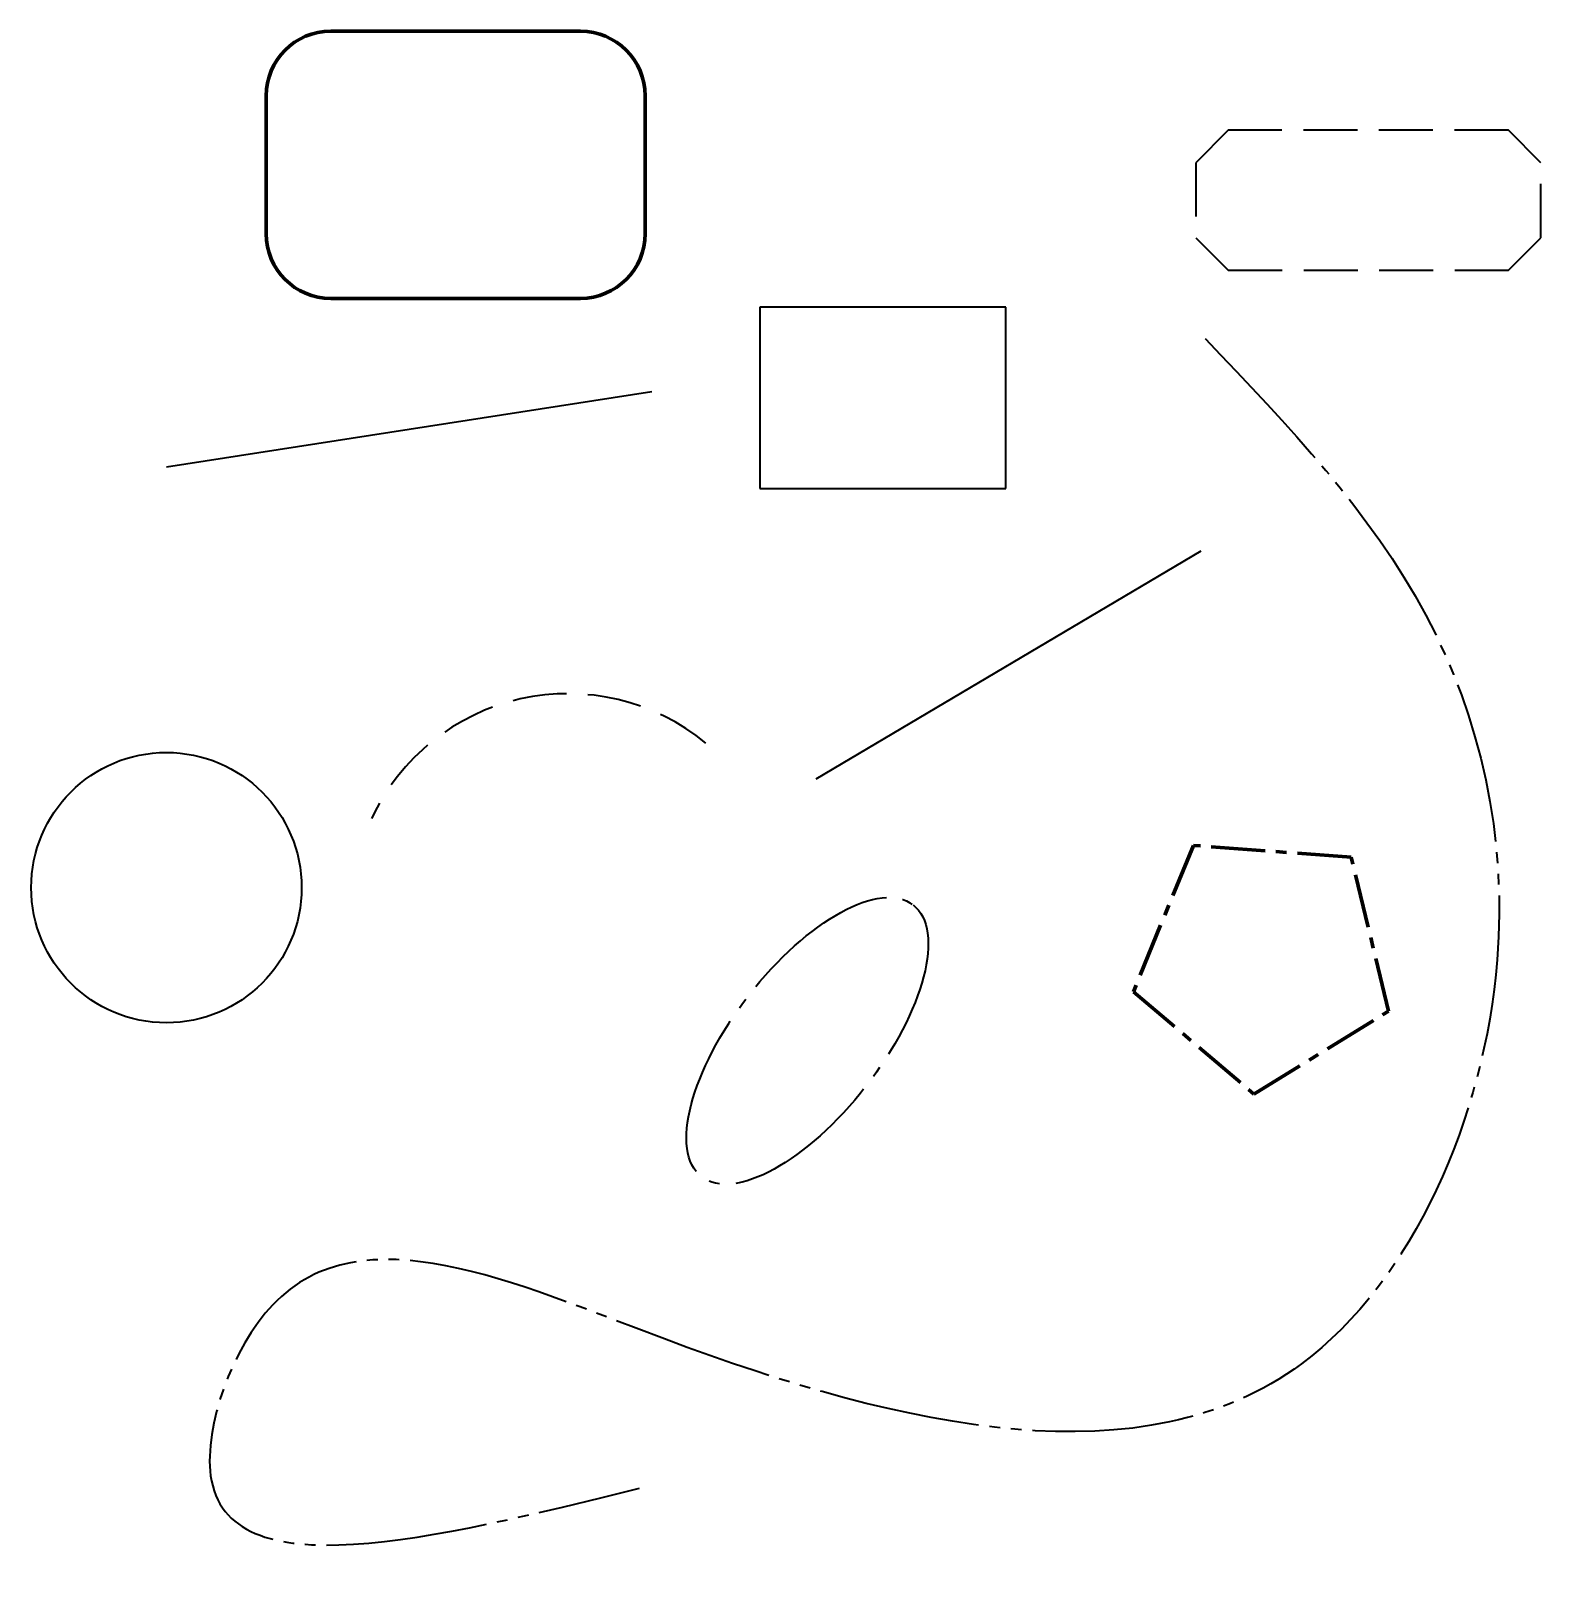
# Model space of a CAD drawing. Header units: millimetres. Extents: x -45 to 95, y -87 to 57.
import ezdxf

# ---------------------------------------------------------------- set-up
doc = ezdxf.new("R2010")
doc.units = ezdxf.units.MM
for name, pattern in [('CENTER', [19, 15, -1.5, 1, -1.5]), ('CENTER2', [8, 5, -1, 1, -1]), ('HIDDEN', [7, 5, -2]), ('PHANTOM', [20, 15, -1, 1, -1, 1, -1]), ('THIN', [0]), ('WAVES', [0]), ('ZIGZAG', [0])]:
    doc.linetypes.add(name, pattern=pattern)
doc.layers.add('жесткий слой', color=7, linetype='Continuous', true_color=0x000000)

msp = doc.modelspace()

# ---------------------------------------------------------------- linework, layer by layer
at = {"linetype": 'ZIGZAG', "lineweight": 40, "true_color": 0x000000}
msp.add_line((27.41, -12.02), (63.08, 9.13), dxfattribs=at)
at = {"linetype": 'CENTER2', "lineweight": 80, "true_color": 0x49d878}
for p, q in [((62.38, -18.19), (56.81, -31.75)), ((77, -19.29), (62.38, -18.19)), ((80.46, -33.54), (77, -19.29)), ((56.81, -31.75), (67.99, -41.23)), ((67.99, -41.23), (80.46, -33.54))]:
    msp.add_line(p, q, dxfattribs=at)
at = {"linetype": 'WAVES', "lineweight": 40, "true_color": 0x000000}
msp.add_circle((-32.8, -22.1), 12.53, dxfattribs=at)
at = {"linetype": 'HIDDEN', "lineweight": 40, "true_color": 0x000000}
msp.add_arc((4.42, -24.23), 20.11, 50.5403, 154.9084, dxfattribs=at)
at = {"linetype": 'CENTER', "lineweight": 40, "true_color": 0x000000}
msp.add_ellipse((26.6, -36.3), major_axis=(9.8, 12.6), ratio=0.430769, dxfattribs=at)
at = {"linetype": 'PHANTOM', "lineweight": 40, "true_color": 0x000000}
msp.add_spline([(63.46, 28.8), (83.91, 3.17), (90.53, -28.8), (72.39, -66.24), (13.35, -63.94), (-22.94, -60.77), (-28.7, -76.61), (11.05, -77.76)], degree=3, dxfattribs=at)
at = {"layer": 'жесткий слой', "linetype": 'CONTINUOUS', "lineweight": 80, "true_color": 0x9cea7b}
for p, q in [((5.57, 57.29), (-17.56, 57.29)), ((-23.56, 51.29), (-23.56, 38.52)), ((11.57, 38.52), (11.57, 51.29)), ((-17.56, 32.52), (5.57, 32.52))]:
    msp.add_line(p, q, dxfattribs=at)
at = {"layer": 'жесткий слой', "linetype": 'HIDDEN', "lineweight": 40, "true_color": 0xdee317}
for p, q in [((65.6, 48.1), (62.6, 45.1)), ((91.57, 48.1), (65.6, 48.1)), ((94.57, 45.1), (91.57, 48.1)), ((62.6, 45.1), (62.6, 38.14)), ((94.57, 38.14), (94.57, 45.1)), ((62.6, 38.14), (65.6, 35.14)), ((91.57, 35.14), (94.57, 38.14)), ((65.6, 35.14), (91.57, 35.14))]:
    msp.add_line(p, q, dxfattribs=at)
at = {"layer": 'жесткий слой', "linetype": 'THIN', "lineweight": 40, "true_color": 0xf85069}
for p, q in [((45, 31.7), (22.2, 31.7)), ((22.2, 31.7), (22.2, 14.9)), ((45, 14.9), (45, 31.7)), ((22.2, 14.9), (45, 14.9))]:
    msp.add_line(p, q, dxfattribs=at)
at = {"layer": 'жесткий слой', "linetype": 'WAVES', "lineweight": 40, "true_color": 0x2439f4}
msp.add_line((-32.8, 16.9), (12.2, 23.9), dxfattribs=at)
at = {"layer": 'жесткий слой', "linetype": 'CONTINUOUS', "lineweight": 80, "true_color": 0x9cea7b}
for centre, start, end in [((-17.56, 51.29), 90, 180), ((5.57, 51.29), 0, 90), ((-17.56, 38.52), 180, 270), ((5.57, 38.52), 270, 0)]:
    msp.add_arc(centre, 6, start, end, dxfattribs=at)

doc.saveas('drawing.dxf')
